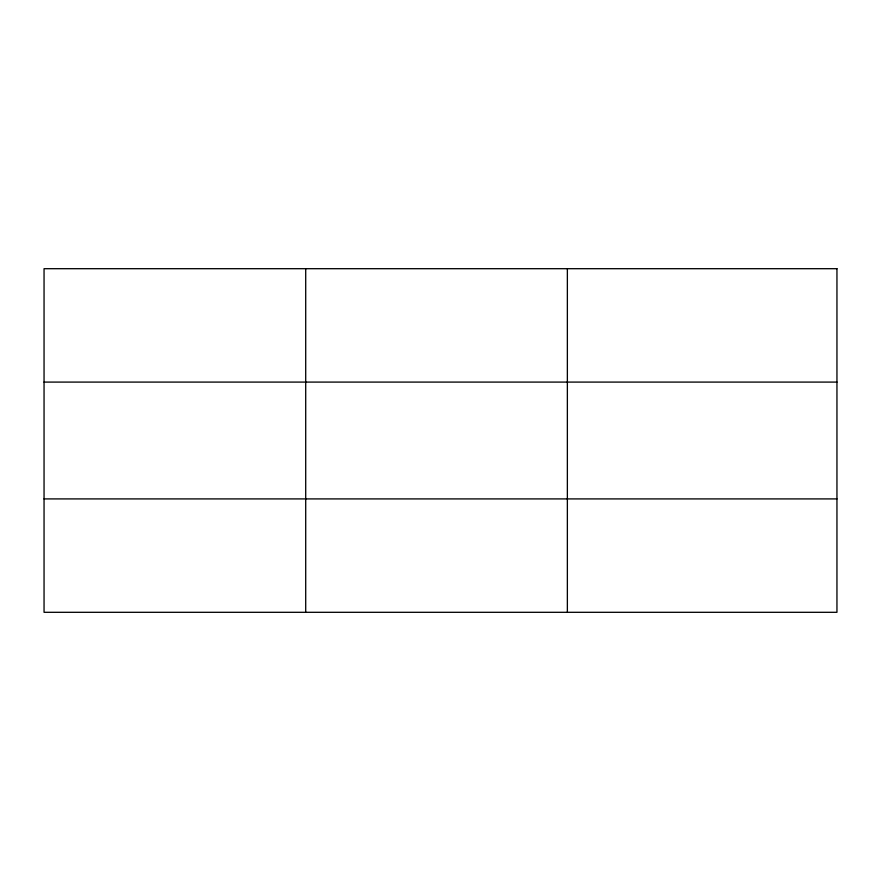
<?xml version="1.0" encoding="UTF-8"?>
<svg xmlns="http://www.w3.org/2000/svg" width="881" height="881" viewBox="0 0 881 881"><rect width="100%" height="100%" fill="white"/><g stroke="black" fill="none" stroke-linecap="round" stroke-linejoin="round"><path stroke-width="1.32" d="M305.707 612.306L305.707 268.694M567.364 612.306L567.364 268.694M44.05 382.09L836.95 382.09M44.05 498.91L836.95 498.91M836.95 268.694L836.95 612.306L44.05 612.306L44.05 268.694L836.95 268.694"/></g></svg>
